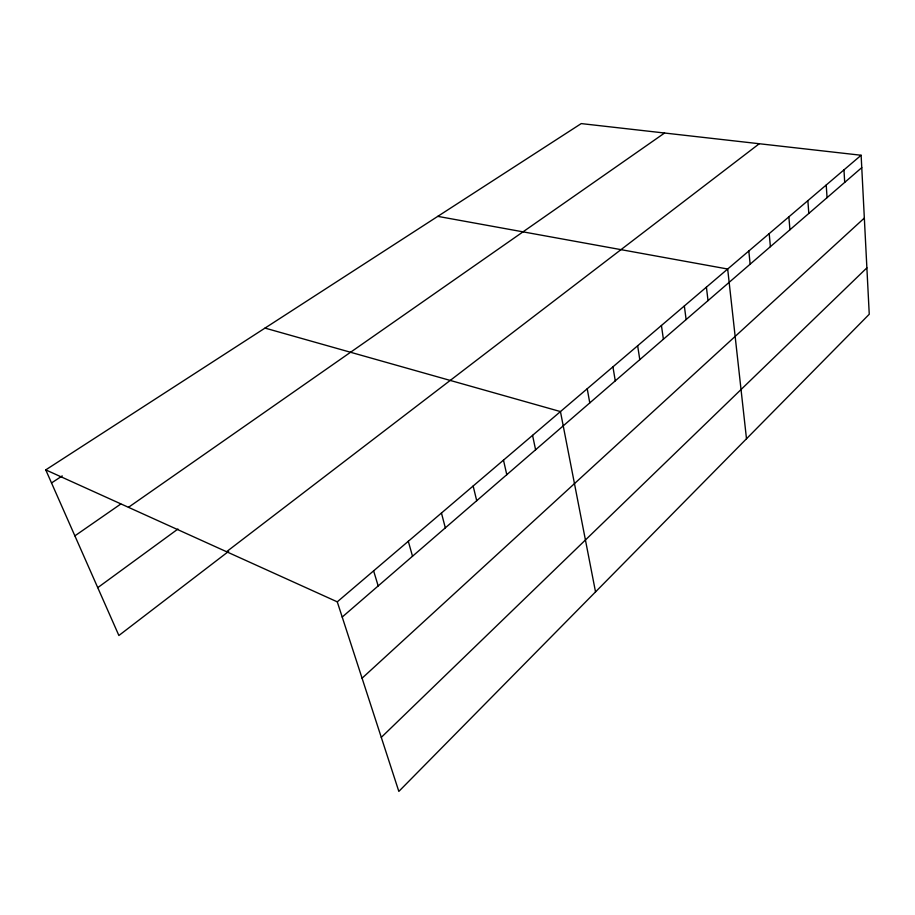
<?xml version="1.0" encoding="UTF-8"?>
<svg xmlns="http://www.w3.org/2000/svg" width="915" height="915" viewBox="0 0 915 915"><rect width="100%" height="100%" fill="white"/><g stroke="black" fill="none" stroke-linecap="round" stroke-linejoin="round"><path stroke-width="1.37" d="M381.292 737.364L866.882 267.855M362.077 678.198L864.343 218.056M342.21 617.053L861.77 167.628M337.269 601.841L861.129 155.253L869.25 314.245L398.837 791.406L337.269 601.841L45.75 469.875L581.231 123.594L861.129 155.253M226.554 551.722L759.278 143.735M228.647 551.356L118.881 635.502L45.75 469.875M97.756 587.647L177.945 529.03M128.466 507.322L664.576 133.018M74.881 535.847L120.757 504.039M51.514 482.948L62.243 475.914M437.77 216.363L727.677 269.021L746.491 438.765M265.007 328.085L560.449 411.578L595.528 591.891M373.617 570.857L378.181 585.943M408.307 541.28L412.516 556.24M441.453 513.029L445.331 527.864M473.147 486.002L476.715 500.699M503.49 460.131L506.784 474.702M532.564 435.346L535.595 449.78M587.224 388.761L589.775 402.909M612.936 366.835L615.269 380.857M637.652 345.767L639.791 359.641M661.431 325.488L663.398 339.225M684.34 305.965L686.124 319.564M706.403 287.15L708.027 300.612M748.813 250.996L750.151 264.183M769.195 233.622L770.396 246.673M788.867 216.855L789.942 229.757M807.865 200.66L808.814 213.435M826.222 185.013L827.057 197.651M843.973 169.881L844.694 182.394"/></g></svg>
